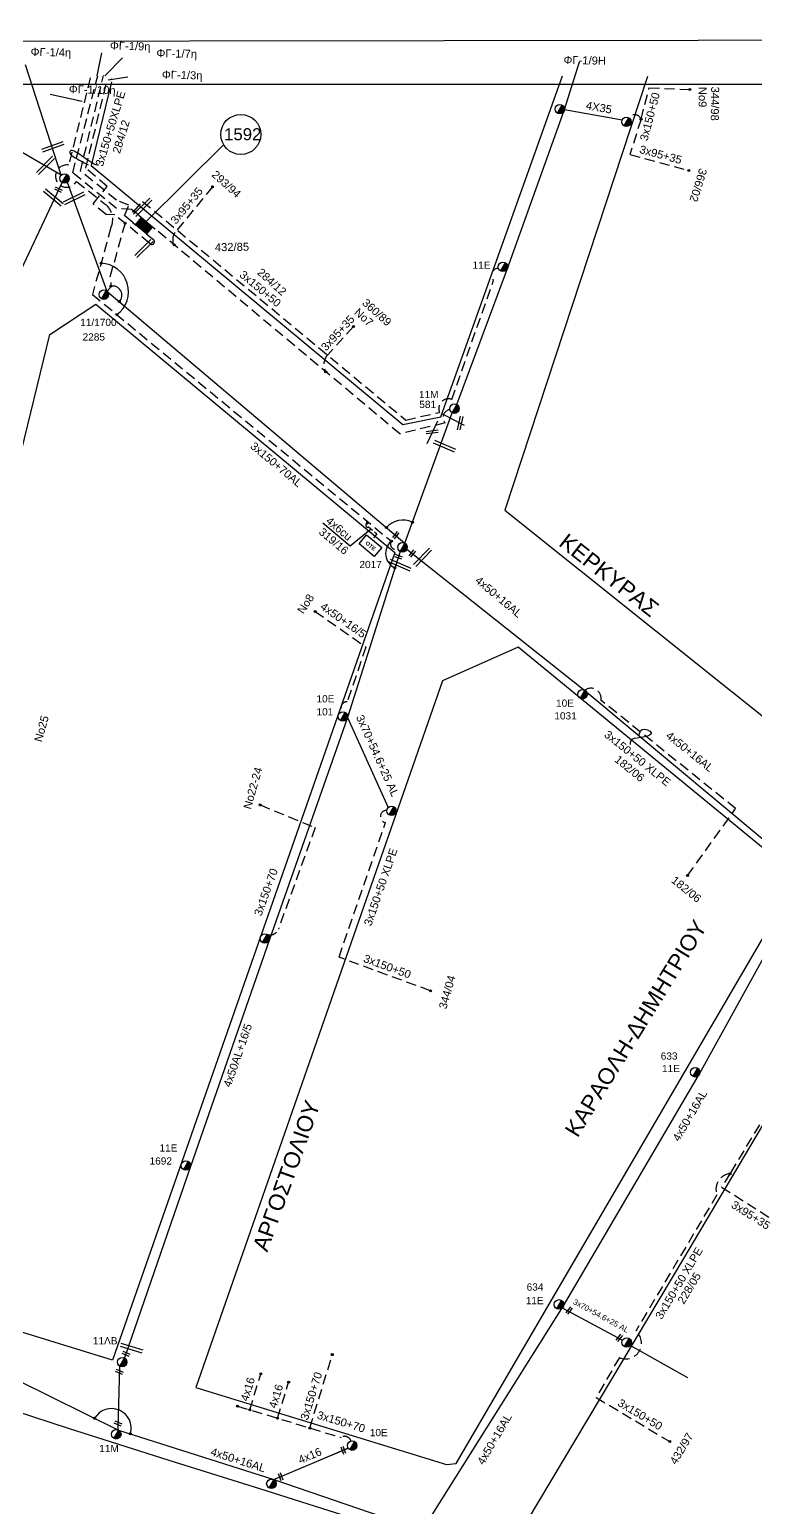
# Model space of a CAD drawing. Header units: millimetres. Extents: x -2591 to -1162, y 241 to 765.
# Drawn here: x -2261.5 to -2170.9, y 580.4 to 765 of the extents above; entities that cross this region are included whole.
import ezdxf
from ezdxf.enums import TextEntityAlignment as Align

# ---------------------------------------------------------------- set-up
doc = ezdxf.new("R2010")
doc.units = ezdxf.units.MM
doc.linetypes.add('DASHED', pattern=[19.05, 12.7, -6.35])
for name, color, linetype in [('3x150+50', 7, 'Continuous'), ('3x150+50 XLPE', 7, 'SYN_LINE'), ('3x150+70', 7, 'Continuous'), ('3x82+57+13_5', 7, 'Continuous'), ('3x95+35', 7, 'Continuous'), ('4x16', 7, 'Continuous'), ('4x25', 7, 'Continuous'), ('4X35', 7, 'DASHED'), ('4x50+16_5', 7, 'Continuous'), ('4x50+16AL', 7, 'Continuous'), ('Link Box 4 Διευθύνσεων', 7, 'Continuous'), ('Pillar OTE', 7, 'Continuous'), ('TEXT ΚΑΛΩΔΙΩΝ', 7, 'Continuous'), ('Άγνωστα', 7, 'Continuous'), ('ΑΓΝΩΣΤΟ ΕΝΑΕΡΙΟ ΚΑΛΩΔΙΟ', 7, 'Continuous'), ('ΑΓΝΩΣΤΟ ΥΠΟΓΕΙΟ ΚΑΛΩΔΙΟ', 7, 'DASHED'), ('Επιγραφές - Σχήματα', 7, 'Continuous'), ('Μηχανική τομή', 7, 'Continuous'), ('Στύλος ΦΜ', 7, 'Continuous'), ('Στύλος ΦΜ @ 1', 7, 'Continuous'), ('Συνδέσεις', 7, 'Continuous'), ('Συνεστραμμένα ΧΤ   3x70+54.6+25 AL', 7, 'SYN_LINE'), ('Τομή', 7, 'Continuous'), ('ΥΠΟΒΑΘΡΟ ΔΕΗ', 7, 'Continuous'), ('Υπόβαθρο ΔΕΗ', 7, 'Continuous'), ('Υπόγεια καλώδια Παροχών ΧΤ   4x6', 7, 'DASHED')]:
    doc.layers.add(name, color=color, linetype=linetype)
doc.styles.add('arial', font='arial.ttf')
doc.styles.get("Standard").update_dxf_attribs({"font": 'arial.ttf'})
doc.linetypes.add('SYN_LINE', pattern='A,0.5,-0.0001,["/\\/\\/\\/",Standard,S=0.1,R=0,X=0,Y=-0.05],-0.25', length=0.7501)
doc.dimstyles.new('ISO-25', dxfattribs={"dimtxt": 2.5, "dimasz": 2.5, "dimexe": 1.25, "dimexo": 0.625, "dimtad": 1, "dimtxsty": 'Standard', "dimcen": 2.5, "dimadec": 0, "dimazin": 0, "dimtfac": 1, "dimtmove": 0, "dimatfit": 3, "dimfxl": 1, "dimarcsym": 0})

# ---------------------------------------------------------------- blocks, each defined once
blk = doc.blocks.new('ΥΠΑΡΧΩΝ ΤΣΙΜΕΝΤΕΝΙΟΣ ΣΤΥΛΟΣ')
at = {"layer": 'Στύλος ΦΜ'}
blk.add_hatch(color=256, dxfattribs=at).paths.add_polyline_path([(-1.29, -2.28, 0.574793), (2.62, 0, 0.268822), (1.3, 2.27)])
blk.add_line((-1.29, -2.28), (1.3, 2.27), dxfattribs=at)
blk.add_circle((0, 0), 2.62, dxfattribs=at)
at = {"layer": 'Στύλος ΦΜ', "flags": 4}
for tag, p in [('ΑΡΙΘΜΟΣ', (-4.68, 8.05)), ('ΤΥΠΟΣ', (-4.91, 3.03))]:
    blk.add_attdef(tag, p, '', height=4, dxfattribs=at)
blk = doc.blocks.new('_ΣΥΝΔΕΣΗ')
at = {"layer": 'Συνδέσεις', "linetype": 'SYN_LINE', "ltscale": 40}
blk.add_hatch(color=256, dxfattribs=at).paths.add_polyline_path([(0.5, -0.01, 1), (-0.5, -0.01, 1)])
at = {"layer": 'Συνδέσεις'}
blk.add_circle((0, -0.01), 0.5, dxfattribs=at)
blk = doc.blocks.new('LINK BOX 4 ΑΝΑΧΩΡΗΣΕΩΝ')
at = {"layer": 'Link Box 4 Διευθύνσεων', "ltscale": 40}
blk.add_hatch(color=256, dxfattribs=at).paths.add_polyline_path([(-3.54, 0), (-3.54, -4.67), (3.54, -4.67), (3.54, 0)])
for p, q in [((-3.54, 0), (-5.33, 0)), ((5.33, 0), (3.54, 0)), ((-3.54, -4.67), (-5.33, -4.67)), ((5.33, -4.67), (3.54, -4.67))]:
    blk.add_line(p, q, dxfattribs=at)
blk.add_lwpolyline([(-3.54, -4.67), (-3.54, 0), (3.54, 0), (3.54, -4.67)], close=True, dxfattribs=at)
blk = doc.blocks.new('ΤΟΜΗ')
at = {"layer": 'Τομή', "ltscale": 40}
for p, q in [((-0.03, -1.92), (-11.4, -1.92)), ((-0.03, -3.42), (-11.4, -3.42))]:
    blk.add_line(p, q, dxfattribs=at)
blk = doc.blocks.new('ΜΗΧΑΝΙΚΗ ΤΟΜΗ')
at = {"layer": 'Μηχανική τομή', "ltscale": 40}
for p, q in [((0, 0.76), (-3.79, 0.76)), ((0, -0.34), (-3.79, -0.34))]:
    blk.add_line(p, q, dxfattribs=at)
blk = doc.blocks.new('τομή_')
at = {"layer": 'Επιγραφές - Σχήματα'}
for p, q in [((-1.29, -0.22), (0.13, 0.75)), ((-1.08, -0.46), (0.34, 0.51)), ((-0.66, 0.62), (-0.29, -0.37))]:
    blk.add_line(p, q, dxfattribs=at)
blk = doc.blocks.new('PILLAR ΟΤΕ')
at = {"layer": 'Pillar OTE', "ltscale": 40}
blk.add_lwpolyline([(-3.31, 2.02), (3.39, 2.02), (3.39, -1.99), (-3.31, -1.99)], close=True, dxfattribs=at)
at = {"layer": 'Pillar OTE', "insert": (-1.81, 0.71), "char_height": 1.3575, "width": 109.961, "attachment_point": 1}
blk.add_mtext('{\\fArial|b1|i0|c161|p34;OTE}', dxfattribs=at)

msp = doc.modelspace()

# ---------------------------------------------------------------- hatches: boundary and pattern name
at = {"layer": 'Pillar OTE', "ltscale": 40}
h = msp.add_hatch(color=256, dxfattribs=at)
h.dxf.hatch_style = 1
h.paths.add_polyline_path([(-2219.406, 703.627), (-2219.519, 703.224), (-2219.133, 703.397)])

# ---------------------------------------------------------------- linework, layer by layer
at = {"layer": '3x150+50', "color": 151, "linetype": 'DASHED', "lineweight": -3, "ltscale": 0.1}
msp.add_lwpolyline([(-2185.208, 753.848), (-2184.19, 757.743), (-2179.113, 757.562)], dxfattribs=at)
msp.add_lwpolyline([(-2248.506, 742.323), (-2247.423, 743.576), (-2214.578, 716.255), (-2210.365, 717.213, -0.6554322), (-2208.833, 718.823), (-2203.618, 733.71, -0.6492437), (-2203.007, 735.232, -2.9288053)], format="xyb", dxfattribs=at)
at = {"layer": '3x150+50', "color": 7, "linetype": 'DASHED', "lineweight": -3, "ltscale": 0.1}
msp.add_lwpolyline([(-2211.485, 644.944), (-2222.907, 649.139)], dxfattribs=at)
at = {"layer": '3x150+50', "color": 1, "linetype": 'DASHED', "lineweight": -3, "ltscale": 0.1}
msp.add_lwpolyline([(-2190.801, 594.144), (-2181.617, 588.633)], dxfattribs=at)
at = {"layer": '3x150+50', "color": 151, "linetype": 'DASHED', "lineweight": -3, "ltscale": 0.1}
msp.add_arc((-2186.021, 753.524), 0.875, 21.75698, 144.66489, dxfattribs=at)
at = {"layer": '3x150+50 XLPE', "color": 1, "linetype": 'DASHED', "lineweight": -3, "ltscale": 0.1}
for points in [[(-2253.979, 758.987), (-2256.641, 748.099, 1.9497567), (-2255.678, 746.049), (-2252.065, 743.199, -0.350564), (-2251.388, 740.294), (-2253.688, 731.941), (-2216.373, 701.117, 0.7581389), (-2215.541, 700.148, 39.3730437)], [(-2158.073, 649.042, 0.7866738), (-2158.732, 649.441), (-2161.095, 645.441), (-2160.632, 644.55), (-2174.104, 622.089)], [(-2174.104, 622.089, 0.489789), (-2175.731, 619.476), (-2185.858, 602.442, -0.8669877), (-2187.904, 599.133), (-2190.801, 594.144)]]:
    msp.add_lwpolyline(points, format="xyb", dxfattribs=at)
at = {"layer": '3x150+50 XLPE', "color": 62, "linetype": 'DASHED', "lineweight": -3, "ltscale": 0.1}
msp.add_lwpolyline([(-2179.391, 659.338), (-2173.401, 667.709), (-2190.207, 681.256, 0.676791), (-2192.205, 682.499, 120.2628307)], format="xyb", dxfattribs=at)
at = {"layer": '3x150+50 XLPE', "color": 7, "linetype": 'DASHED', "lineweight": -3, "ltscale": 0.1}
msp.add_lwpolyline([(-2222.907, 649.139), (-2217.122, 665.958, -0.9320638), (-2216.924, 667.476, 3.0569683)], format="xyb", dxfattribs=at)
at = {"layer": '3x150+70', "color": 1, "linetype": 'DASHED', "lineweight": -3, "ltscale": 0.1}
msp.add_lwpolyline([(-2232.76, 668.164), (-2225.888, 665.333), (-2230.481, 652.634, -0.4212715), (-2231.874, 652.001, 34.5995108)], format="xyb", dxfattribs=at)
at = {"layer": '3x150+70', "color": 30, "linetype": 'DASHED', "lineweight": -3, "ltscale": 0.1}
msp.add_lwpolyline([(-2226.548, 590.323), (-2223.745, 599.488)], dxfattribs=at)
msp.add_lwpolyline([(-2235.573, 593.065), (-2222.654, 589.14, -0.5222628), (-2221.418, 588.691, -9.7962101)], format="xyb", dxfattribs=at)
at = {"layer": '3x82+57+13_5', "color": 1, "linetype": 'Continuous', "lineweight": -3, "ltscale": 0.1}
msp.add_lwpolyline([(-2288.42, 609.903), (-2290.884, 637.809), (-2283.619, 667.321), (-2277.575, 691.72), (-2271.196, 716.722), (-2257.453, 745.922)], dxfattribs=at)
at = {"layer": '3x95+35', "color": 151, "linetype": 'DASHED', "lineweight": -3, "ltscale": 0.1}
msp.add_lwpolyline([(-2185.208, 753.848), (-2186.598, 749.418), (-2179.233, 747.428)], dxfattribs=at)
at = {"layer": '3x95+35', "color": 173, "linetype": 'DASHED', "lineweight": -3, "ltscale": 0.1}
for points in [[(-2238.694, 745.399), (-2243.405, 739.668, 0.2862684), (-2243.473, 738.128, 2.8666969)], [(-2221.099, 727.935), (-2224.316, 724.415, 0.3209615), (-2224.571, 722.288, 4.7100925)]]:
    msp.add_lwpolyline(points, format="xyb", dxfattribs=at)
at = {"layer": '3x95+35', "color": 1, "linetype": 'DASHED', "lineweight": -3, "ltscale": 0.1}
msp.add_lwpolyline([(-2174.104, 622.089), (-2175.155, 620.418), (-2167.249, 615.418)], dxfattribs=at)
at = {"layer": '4x16', "color": 30, "linetype": 'DASHED', "lineweight": -3, "ltscale": 0.1}
for points in [[(-2234.055, 592.604), (-2232.662, 597.092)], [(-2230.587, 591.55), (-2229.194, 596.039)]]:
    msp.add_lwpolyline(points, dxfattribs=at)
at = {"layer": '4x16', "color": 30, "linetype": 'Continuous', "lineweight": -3, "ltscale": 0.1}
msp.add_lwpolyline([(-2231.055, 583.872), (-2221.762, 587.808), (-2226.341, 585.868)], dxfattribs=at)
at = {"layer": '4x25', "color": 5, "linetype": 'SYN_LINE', "lineweight": -3, "ltscale": 10}
msp.add_lwpolyline([(-2186.538, 600.65), (-2179.395, 596.656)], dxfattribs=at)
at = {"layer": '4X35', "color": 151, "linetype": 'Continuous', "lineweight": -3, "ltscale": 0.1}
msp.add_lwpolyline([(-2194.763, 755.071), (-2187.561, 753.768)], dxfattribs=at)
at = {"layer": '4x50+16_5', "color": 1, "linetype": 'Continuous', "lineweight": -3, "ltscale": 0.1}
msp.add_lwpolyline([(-2215.279, 699.839), (-2221.844, 679.11), (-2231.591, 651.366), (-2241.479, 622.876), (-2249.673, 599.072)], dxfattribs=at)
at = {"layer": '4x50+16_5', "color": 7, "linetype": 'DASHED', "lineweight": -3, "ltscale": 0.1}
msp.add_lwpolyline([(-2225.896, 692.349), (-2219.55, 687.899), (-2221.88, 681.057, 0.6965068), (-2222.434, 679.816, -1.997569)], format="xyb", dxfattribs=at)
at = {"layer": '4x50+16AL', "color": 62, "linetype": 'Continuous', "lineweight": -3, "ltscale": 0.1}
msp.add_lwpolyline([(-2214.453, 700.106), (-2192.22, 682.475), (-2164.817, 659.544)], dxfattribs=at)
at = {"layer": '4x50+16AL', "color": 5, "linetype": 'Continuous', "lineweight": -3, "ltscale": 0.1}
msp.add_lwpolyline([(-2212.202, 578.023), (-2194.891, 605.58), (-2177.891, 634.556), (-2164.65, 658.662)], dxfattribs=at)
at = {"layer": '4x50+16AL', "color": 30, "linetype": 'Continuous', "lineweight": -3, "ltscale": 0.1}
for points in [[(-2314.165, 609.952), (-2288.231, 608.748), (-2250.413, 590.052), (-2231.055, 583.872), (-2213.048, 577.714)], [(-2250.477, 590.084), (-2250.256, 598.049)]]:
    msp.add_lwpolyline(points, dxfattribs=at)
at = {"layer": 'Pillar OTE', "ltscale": 40}
msp.add_lwpolyline([(-2219.133, 703.397), (-2219.519, 703.224), (-2219.406, 703.627), (-2219.133, 703.397)], dxfattribs=at)
at = {"layer": 'Άγνωστα', "lineweight": -3, "ltscale": 0.1}
msp.add_lwpolyline([(-1162.289, 242.781), (-2590.8, 240.93), (-2590.808, 763.187), (-1162.297, 765.038)], close=True, dxfattribs=at)
at = {"layer": 'ΑΓΝΩΣΤΟ ΕΝΑΕΡΙΟ ΚΑΛΩΔΙΟ', "color": 151, "linetype": 'Continuous', "lineweight": -3, "ltscale": 0.1}
msp.add_lwpolyline([(-2208.207, 718.186), (-2201.885, 735.181), (-2194.763, 755.071), (-2192.88, 760.989)], dxfattribs=at)
at = {"layer": 'ΑΓΝΩΣΤΟ ΕΝΑΕΡΙΟ ΚΑΛΩΔΙΟ', "color": 62, "linetype": 'Continuous', "lineweight": -3, "ltscale": 0.1}
msp.add_lwpolyline([(-2257.582, 746.847), (-2279.105, 759.348), (-2279.105, 759.348)], dxfattribs=at)
at = {"layer": 'ΑΓΝΩΣΤΟ ΕΝΑΕΡΙΟ ΚΑΛΩΔΙΟ', "color": 133, "linetype": 'Continuous', "lineweight": -3, "ltscale": 0.1}
msp.add_lwpolyline([(-2257.582, 746.847), (-2262.027, 760.628), (-2262.027, 760.628)], dxfattribs=at)
at = {"layer": 'ΑΓΝΩΣΤΟ ΕΝΑΕΡΙΟ ΚΑΛΩΔΙΟ', "color": 2, "linetype": 'Continuous', "lineweight": -3, "ltscale": 0.1}
msp.add_lwpolyline([(-2256.82, 745.955), (-2251.878, 732.371), (-2214.696, 700.862), (-2208.79, 717.163)], dxfattribs=at)
at = {"layer": 'ΑΓΝΩΣΤΟ ΥΠΟΓΕΙΟ ΚΑΛΩΔΙΟ', "color": 151, "linetype": 'DASHED', "lineweight": -3, "ltscale": 0.1}
msp.add_lwpolyline([(-2247.905, 741.831), (-2248.798, 742.562), (-2250.672, 742.665), (-2256.138, 747.147), (-2253.03, 759.254)], dxfattribs=at)
at = {"layer": 'ΑΓΝΩΣΤΟ ΥΠΟΓΕΙΟ ΚΑΛΩΔΙΟ', "color": 173, "linetype": 'DASHED', "lineweight": -3, "ltscale": 0.1}
msp.add_lwpolyline([(-2248.652, 740.934), (-2249.667, 741.778), (-2249.132, 743.088), (-2250.674, 743.726), (-2255.186, 747.358), (-2252.31, 759.284)], dxfattribs=at)
at = {"layer": 'ΑΓΝΩΣΤΟ ΥΠΟΓΕΙΟ ΚΑΛΩΔΙΟ', "color": 2, "linetype": 'DASHED', "lineweight": -3, "ltscale": 0.1}
for points in [[(-2246.604, 739.229), (-2246.078, 738.793, -1.1435278), (-2246.527, 738.32), (-2250.89, 741.887), (-2251.98, 741.937), (-2253.615, 743.273), (-2251.839, 745.44), (-2254.531, 747.721), (-2251.809, 758.837)], [(-2249.617, 740.847), (-2251.561, 733.925, -0.4444738), (-2251.878, 732.371, 45.2393508)]]:
    msp.add_lwpolyline(points, format="xyb", dxfattribs=at)
at = {"layer": 'ΑΓΝΩΣΤΟ ΥΠΟΓΕΙΟ ΚΑΛΩΔΙΟ', "color": 173, "linetype": 'DASHED', "lineweight": -3, "ltscale": 0.1}
msp.add_lwpolyline([(-2209.078, 717.566, 0.5825823), (-2209.674, 715.892), (-2215.298, 714.518), (-2245.858, 740.126)], format="xyb", dxfattribs=at)
at = {"layer": 'Συνεστραμμένα ΧΤ   3x70+54.6+25 AL', "color": 7, "linetype": 'SYN_LINE', "lineweight": -3, "ltscale": 10}
msp.add_lwpolyline([(-2221.844, 679.11), (-2216.767, 667.829)], dxfattribs=at)
at = {"layer": 'Συνεστραμμένα ΧΤ   3x70+54.6+25 AL', "color": 5, "linetype": 'SYN_LINE', "lineweight": -3, "ltscale": 10}
msp.add_lwpolyline([(-2195.033, 605.354), (-2187.516, 601.297)], dxfattribs=at)
at = {"layer": 'ΥΠΟΒΑΘΡΟ ΔΕΗ', "lineweight": -3}
for points in [[(-2251.299, 758.49), (-2253.826, 748.047), (-2214.947, 715.691), (-2210.185, 716.662), (-2195.014, 759.277)], [(-2184.403, 759.168), (-2202.191, 704.985), (-2164.516, 674.839), (-2155.819, 676.151), (-2106.23, 759.515)], [(-2258.99, 726.948), (-2253.252, 730.74), (-2215.92, 699.7), (-2251.172, 598.791), (-2287.518, 610.011), (-2258.99, 726.948)], [(-2221.511, 700.515), (-2224.935, 703.362)], [(-2200.54, 687.879), (-2210, 683.683), (-2240.76, 595.373), (-2209.482, 585.746), (-2208.269, 585.909), (-2186.978, 622.425), (-2165.557, 659.125), (-2200.54, 687.879)], [(-2259.327, 478.638), (-2229.281, 527.991), (-2199.371, 578.768), (-2179.87, 611.507), (-2158.483, 647.593), (-2152.692, 648.863), (-2130.144, 630.23), (-2112.33, 616.183), (-2110.823, 611.148), (-2131.442, 594.02), (-2173.507, 558.474), (-2189.607, 533.064), (-2213.304, 496.073), (-2234.365, 462.958), (-2256.449, 472.75), (-2259.327, 478.638)], [(-2283.668, 591.626), (-2276.608, 596.804), (-2256.723, 590.29), (-2244.149, 586.323), (-2232.847, 582.762), (-2221.693, 579.213), (-2213.631, 577), (-2245.008, 524.878), (-2262.44, 495.736), (-2271.255, 480.703), (-2274.722, 480.703), (-2276.393, 503.92), (-2280.452, 553.624), (-2283.668, 591.626)]]:
    msp.add_lwpolyline(points, dxfattribs=at)
msp.add_lwpolyline([(-2586.401, 249.271), (-1235.778, 249.271), (-1235.778, 758.187), (-2586.401, 758.187)], close=True, dxfattribs=at)
at = {"layer": 'ΥΠΟΒΑΘΡΟ ΔΕΗ', "linetype": 'Continuous', "lineweight": -3, "ltscale": 0.1}
for points in [[(-2208.22, 716.09), (-2210.055, 717.026)], [(-2212.04, 714.838), (-2210.548, 715.015)], [(-2212.018, 714.579), (-2210.527, 714.756)], [(-2210.605, 716.106), (-2211.958, 713.29)]]:
    msp.add_lwpolyline(points, dxfattribs=at)
at = {"layer": 'ΥΠΟΒΑΘΡΟ ΔΕΗ', "lineweight": -3, "ltscale": 0.1}
for centre, radius, start, end in [((-2252.75, 732.295), 3.563, 306.29352, 87.76017), ((-2251.157, 731.851), 1.148, 316.26863, 102.25284), ((-2214.939, 701.012), 2.738, 64.21853, 138.8172), ((-2215.11, 699.592), 1.98, 129.63413, 245.59412), ((-2251.3, 590.304), 2.447, 342.98424, 149.78029)]:
    msp.add_arc(centre, radius, start, end, dxfattribs=at)
at = {"layer": 'ΥΠΟΒΑΘΡΟ ΔΕΗ', "lineweight": -3}
msp.add_open_spline([(-2252.912, 748.111), (-2253.269, 747.973), (-2254.993, 749.281), (-2256.426, 750.155), (-2256.63, 749.617), (-2256.005, 749.043), (-2254.914, 748.512), (-2254.237, 748.134)], degree=3, dxfattribs=at)
msp.add_spline([(-2185.46, 676.868), (-2185.073, 677.595), (-2183.943, 677.178), (-2185.227, 676.575), (-2186.528, 676.126), (-2186.543, 675.724)], degree=3, dxfattribs=at)
at = {"layer": 'Υπόβαθρο ΔΕΗ', "lineweight": -3}
msp.add_lwpolyline([(-2246.961, 741.044), (-2237.31, 750.649)], dxfattribs=at)
msp.add_circle((-2235.164, 751.933), 2.5, dxfattribs=at)
at = {"layer": 'Υπόγεια καλώδια Παροχών ΧΤ   4x6', "color": 1, "linetype": 'DASHED', "ltscale": 0.05}
msp.add_lwpolyline([(-2219.519, 703.224, 0.8290298), (-2219.214, 702.904), (-2218.181, 702.046), (-2218.722, 701.395)], format="xyb", dxfattribs=at)

# ---------------------------------------------------------------- block references
at = {"layer": 'Link Box 4 Διευθύνσεων', "lineweight": -3, "xscale": 0.2499999999999998, "yscale": 0.2499999999999998, "zscale": 0.2499999999999998, "rotation": 140.2313935496613}
msp.add_blockref('LINK BOX 4 ΑΝΑΧΩΡΗΣΕΩΝ', (-2247.628, 740.081), dxfattribs=at)
at = {"layer": 'Pillar OTE', "xscale": 0.365751848120911, "yscale": 0.365751848120911, "zscale": 0.365751848120911, "rotation": 319.9842891039992}
msp.add_blockref('PILLAR ΟΤΕ', (-2219.007, 700.551), dxfattribs=at)
at = {"layer": 'Επιγραφές - Σχήματα', "rotation": 42.80070247681766}
msp.add_blockref('τομή_', (-2207.31, 716.081), dxfattribs=at)
at = {"layer": 'Μηχανική τομή', "lineweight": -3, "xscale": 0.2499999999999677, "yscale": 0.2499999999999677, "zscale": 0.2499999999999677}
for p, rotation in [((-2257.506, 744.769), 334.7349924091038), ((-2215.51, 702.213), 51.39682537482479), ((-2213.443, 699.919), 51.39682537482479), ((-2215.024, 698.959), 341.5328270848547), ((-2193.872, 605.357), 51.39682537482479), ((-2187.604, 601.928), 51.39682537482479), ((-2249.933, 599.835), 156.2943178275487), ((-2250.753, 597.612), 156.2943178275487), ((-2250.933, 591.133), 156.2943178275487), ((-2222.508, 588.026), 110.4715327973414), ((-2230.314, 584.72), 110.4715327973413)]:
    msp.add_blockref('ΜΗΧΑΝΙΚΗ ΤΟΜΗ', p, dxfattribs=dict(at, rotation=rotation))
at = {"layer": 'Στύλος ΦΜ @ 1', "lineweight": -3, "ltscale": 40, "xscale": 0.2249999999999943, "yscale": 0.2249999999999943, "zscale": 0.2249999999999943}
for p in [(-2195.352, 755.098), (-2187.027, 753.519), (-2257.162, 746.434), (-2216.338, 667.426), (-2232.167, 651.49), (-2186.998, 601.017), (-2231.348, 583.361)]:
    msp.add_blockref('ΥΠΑΡΧΩΝ ΤΣΙΜΕΝΤΕΝΙΟΣ ΣΤΥΛΟΣ', p, dxfattribs=at)
at = {"layer": 'Στύλος ΦΜ @ 1', "lineweight": -3, "ltscale": 40}
ref = msp.add_blockref('ΥΠΑΡΧΩΝ ΤΣΙΜΕΝΤΕΝΙΟΣ ΣΤΥΛΟΣ', (-2202.438, 735.384), dxfattribs=dict(at, xscale=0.2249999999999943, yscale=0.2249999999999943, zscale=0.2249999999999943))
ref.add_attrib('ΤΥΠΟΣ', '11E', dxfattribs={"layer": 'Στύλος ΦΜ', "height": 0.9, "flags": 4}).set_placement((-2206.24, 734.882), align=Align.BOTTOM_LEFT)
ref = msp.add_blockref('ΥΠΑΡΧΩΝ ΤΣΙΜΕΝΤΕΝΙΟΣ ΣΤΥΛΟΣ', (-2252.255, 731.919), dxfattribs=dict(at, xscale=0.2249999999999943, yscale=0.2249999999999943, zscale=0.2249999999999943))
ref.add_attrib('ΤΥΠΟΣ', '11/1700', dxfattribs={"layer": 'Στύλος ΦΜ', "height": 0.9, "flags": 4}).set_placement((-2255.215, 727.738), align=Align.BOTTOM_LEFT)
ref.add_attrib('ΑΡΙΘΜΟΣ', '2285', (-2254.915, 726.187), dxfattribs={"layer": 'Στύλος ΦΜ', "height": 0.9, "flags": 4})
ref = msp.add_blockref('ΥΠΑΡΧΩΝ ΤΣΙΜΕΝΤΕΝΙΟΣ ΣΤΥΛΟΣ', (-2208.5, 717.676), dxfattribs=dict(at, xscale=0.2249999999999943, yscale=0.2249999999999943, zscale=0.2249999999999943))
ref.add_attrib('ΤΥΠΟΣ', '11M', dxfattribs={"layer": 'Στύλος ΦΜ', "height": 0.9, "flags": 4}).set_placement((-2212.93, 718.723), align=Align.BOTTOM_LEFT)
ref.add_attrib('ΑΡΙΘΜΟΣ', '581', (-2212.886, 717.758), dxfattribs={"layer": 'Στύλος ΦΜ', "height": 0.9, "flags": 4})
ref = msp.add_blockref('ΥΠΑΡΧΩΝ ΤΣΙΜΕΝΤΕΝΙΟΣ ΣΤΥΛΟΣ', (-2214.988, 700.351), dxfattribs=dict(at, xscale=0.2249999999999943, yscale=0.2249999999999943, zscale=0.2249999999999943))
ref.add_attrib('ΑΡΙΘΜΟΣ', '2017', (-2220.362, 697.754), dxfattribs={"layer": 'Στύλος ΦΜ', "height": 0.9, "flags": 4})
ref = msp.add_blockref('ΥΠΑΡΧΩΝ ΤΣΙΜΕΝΤΕΝΙΟΣ ΣΤΥΛΟΣ', (-2222.422, 679.227), dxfattribs=dict(at, xscale=0.2249999999999943, yscale=0.2249999999999943, zscale=0.2249999999999943))
ref.add_attrib('ΤΥΠΟΣ', '10E', dxfattribs={"layer": 'Στύλος ΦΜ', "height": 0.9, "flags": 4}).set_placement((-2225.719, 680.709), align=Align.BOTTOM_LEFT)
ref.add_attrib('ΑΡΙΘΜΟΣ', '101', (-2225.716, 679.357), dxfattribs={"layer": 'Στύλος ΦΜ', "height": 0.9, "flags": 4})
ref = msp.add_blockref('ΥΠΑΡΧΩΝ ΤΣΙΜΕΝΤΕΝΙΟΣ ΣΤΥΛΟΣ', (-2192.498, 681.988), dxfattribs=dict(at, xscale=0.2249999999999943, yscale=0.2249999999999943, zscale=0.2249999999999943))
ref.add_attrib('ΤΥΠΟΣ', '10E', dxfattribs={"layer": 'Στύλος ΦΜ', "height": 0.9, "flags": 4}).set_placement((-2195.815, 680.17), align=Align.BOTTOM_LEFT)
ref.add_attrib('ΑΡΙΘΜΟΣ', '1031', (-2196.029, 678.848), dxfattribs={"layer": 'Στύλος ΦΜ', "height": 0.9, "flags": 4})
ref = msp.add_blockref('ΥΠΑΡΧΩΝ ΤΣΙΜΕΝΤΕΝΙΟΣ ΣΤΥΛΟΣ', (-2178.442, 634.765), dxfattribs=dict(at, xscale=0.2249999999999943, yscale=0.2249999999999943, zscale=0.2249999999999943))
ref.add_attrib('ΤΥΠΟΣ', '11E', dxfattribs={"layer": 'Στύλος ΦΜ', "height": 0.9, "flags": 4}).set_placement((-2182.587, 634.518), align=Align.BOTTOM_LEFT)
ref.add_attrib('ΑΡΙΘΜΟΣ', '633', (-2182.751, 636.348), dxfattribs={"layer": 'Στύλος ΦΜ', "height": 0.9, "flags": 4})
ref = msp.add_blockref('ΥΠΑΡΧΩΝ ΤΣΙΜΕΝΤΕΝΙΟΣ ΣΤΥΛΟΣ', (-2242.021, 623.108), dxfattribs=dict(at, xscale=0.2249999999999943, yscale=0.2249999999999943, zscale=0.2249999999999943))
ref.add_attrib('ΤΥΠΟΣ', '11E', dxfattribs={"layer": 'Στύλος ΦΜ', "height": 0.9, "flags": 4}).set_placement((-2245.318, 624.589), align=Align.BOTTOM_LEFT)
ref.add_attrib('ΑΡΙΘΜΟΣ', '1692', (-2246.551, 623.237), dxfattribs={"layer": 'Στύλος ΦΜ', "height": 0.9, "flags": 4})
ref = msp.add_blockref('ΥΠΑΡΧΩΝ ΤΣΙΜΕΝΤΕΝΙΟΣ ΣΤΥΛΟΣ', (-2195.447, 605.772), dxfattribs=dict(at, xscale=0.2249999999999943, yscale=0.2249999999999943, zscale=0.2249999999999943))
ref.add_attrib('ΤΥΠΟΣ', '11E', dxfattribs={"layer": 'Στύλος ΦΜ', "height": 0.9, "flags": 4}).set_placement((-2199.593, 605.526), align=Align.BOTTOM_LEFT)
ref.add_attrib('ΑΡΙΘΜΟΣ', '634', (-2199.486, 607.494), dxfattribs={"layer": 'Στύλος ΦΜ', "height": 0.9, "flags": 4})
ref = msp.add_blockref('ΥΠΑΡΧΩΝ ΤΣΙΜΕΝΤΕΝΙΟΣ ΣΤΥΛΟΣ', (-2249.966, 598.561), dxfattribs=dict(at, xscale=0.2249999999999943, yscale=0.2249999999999943, zscale=0.2249999999999943))
ref.add_attrib('ΤΥΠΟΣ', '11ΛB', dxfattribs={"layer": 'Στύλος ΦΜ', "height": 0.9, "flags": 4}).set_placement((-2253.637, 600.505), align=Align.BOTTOM_LEFT)
ref = msp.add_blockref('ΥΠΑΡΧΩΝ ΤΣΙΜΕΝΤΕΝΙΟΣ ΣΤΥΛΟΣ', (-2250.706, 589.541), dxfattribs=dict(at, xscale=0.2249999999999943, yscale=0.2249999999999943, zscale=0.2249999999999943))
ref.add_attrib('ΤΥΠΟΣ', '11M', dxfattribs={"layer": 'Στύλος ΦΜ', "height": 0.9, "flags": 4}).set_placement((-2252.848, 587.048), align=Align.BOTTOM_LEFT)
ref = msp.add_blockref('ΥΠΑΡΧΩΝ ΤΣΙΜΕΝΤΕΝΙΟΣ ΣΤΥΛΟΣ', (-2221.264, 588.122), dxfattribs=dict(at, xscale=0.2249999999999943, yscale=0.2249999999999943, zscale=0.2249999999999943))
ref.add_attrib('ΤΥΠΟΣ', '10E', dxfattribs={"layer": 'Στύλος ΦΜ', "height": 0.9, "flags": 4}).set_placement((-2219.064, 589.035), align=Align.BOTTOM_LEFT)
at = {"layer": 'Συνδέσεις', "lineweight": -3, "xscale": 0.25, "yscale": 0.25, "zscale": 0.25}
for p in [(-2179.112, 757.565), (-2185.207, 753.851), (-2179.232, 747.431), (-2238.694, 745.401), (-2248.505, 742.326), (-2249.616, 740.849), (-2243.472, 738.131), (-2252.61, 735.858), (-2251.4, 732.976), (-2250.327, 731.061), (-2250.64, 729.427), (-2221.098, 727.938), (-2224.57, 722.291), (-2213.747, 703.48), (-2216.999, 702.818), (-2216.373, 701.117), (-2215.928, 697.789), (-2225.896, 692.352), (-2232.759, 668.166), (-2179.39, 659.34), (-2211.485, 644.947), (-2174.103, 622.091), (-2223.744, 599.491), (-2232.661, 597.095), (-2229.193, 596.042), (-2235.572, 593.068), (-2234.054, 592.607), (-2253.414, 591.539), (-2230.586, 591.553), (-2248.959, 589.591), (-2226.547, 590.326), (-2181.616, 588.636)]:
    msp.add_blockref('_ΣΥΝΔΕΣΗ', p, dxfattribs=at)
at = {"layer": 'Τομή', "lineweight": -3}
for p, xscale, yscale, zscale, rotation in [((-2259.723, 749.305), 0.2499999999999997, 0.2499999999999997, 0.2499999999999997, 199.5414955117989), ((-2260.089, 746.588), 0.2499999999999997, 0.2499999999999997, 0.2499999999999997, 225.0741955241444), ((-2260.09, 744.498), 0.2499999999999997, 0.2499999999999997, 0.2499999999999997, 139.9641057035923), ((-2256.939, 742.737), 0.2499999999999997, 0.2499999999999997, 0.2499999999999997, 205.9706708297369), ((-2247.941, 741.354), 0.2499999999999997, 0.2499999999999997, 0.2499999999999997, 225.0741955241444), ((-2247.791, 736.202), 0.2499999999999997, 0.2499999999999997, 0.2499999999999997, 225.0741955241444), ((-2211.34, 712.96), 0.2499999999999997, 0.2499999999999997, 0.2499999999999997, 156.6660961055781), ((-2212.985, 697.607), 0.2499999999999996, 0.2499999999999996, 0.2499999999999996, 226.2045813888162), ((-2216.881, 698.086), 0.2499999999999997, 0.2499999999999997, 0.2499999999999997, 156.6660961055781), ((-2250.389, 600.105), 0.2499999999999997, 0.2499999999999997, 0.2499999999999997, 163.1305733826919)]:
    msp.add_blockref('ΤΟΜΗ', p, dxfattribs=dict(at, xscale=xscale, yscale=yscale, zscale=zscale, rotation=rotation))

# ---------------------------------------------------------------- texts
at = {"layer": 'TEXT ΚΑΛΩΔΙΩΝ', "linetype": 'Continuous', "lineweight": -3, "ltscale": 0.1}
for s, height, rotation, p in [('3x150+50XLPE', 1, 73.06301, (-2251.453, 752.67)), ('3x150+50', 1, 75.36047, (-2184.109, 754.162)), ('4X35', 1, 349.74601, (-2190.455, 755.308)), ('3x95+35', 1, 344.88148, (-2182.745, 749.413)), ('3x95+35', 1, 50.58278, (-2241.922, 743.047)), ('3x150+50', 1, 320.24533, (-2232.729, 732.655)), ('3x95+35', 1, 47.57718, (-2223.067, 727.135)), ('3x150+70AL', 1, 320.24533, (-2230.722, 710.697)), ('4x50+16AL', 1, 320.01597, (-2202.97, 694.156)), ('4x50+16/5', 1, 324.95678, (-2222.377, 691.255)), ('3x70+54.6+25 AL', 1, 294.23185, (-2218.089, 674.318)), ('3x150+50 XLPE', 1, 321.13003, (-2185.644, 673.999)), ('4x50+16AL', 1, 321.32723, (-2179.114, 674.831)), ('3x150+50 XLPE', 1, 71.01977, (-2217.711, 657.924)), ('3x150+70', 1, 70.11677, (-2232.03, 657.274)), ('3x150+50', 1, 339.83299, (-2216.882, 647.992)), ('4x50AL+16/5', 1, 70.85961, (-2235.558, 636.887)), ('4x50+16AL', 1, 59.60108, (-2179.116, 629.349)), ('3x95+35', 1, 327.69031, (-2171.505, 616.926)), ('3x150+50 XLPE', 1, 59.26995, (-2180.473, 608.421)), ('3x70+54.6+25 AL', 0.7, 331.64303, (-2190.199, 604.337)), ('4x16', 1, 72.75818, (-2234.304, 595.175)), ('3x150+70', 1, 72.99528, (-2226.372, 594.319)), ('4x16', 1, 72.75818, (-2230.783, 594.292)), ('3x150+50', 1, 329.03432, (-2185.319, 592.021)), ('3x150+70', 1, 343.10227, (-2222.635, 591.111)), ('4x50+16AL', 1, 59.60108, (-2203.509, 588.938)), ('4x50+16AL', 1, 342.29498, (-2235.493, 586.339)), ('4x16', 1, 22.95375, (-2226.545, 586.868))]:
    msp.add_text(s, height=height, rotation=rotation, dxfattribs=at).set_placement(p, align=Align.MIDDLE_CENTER)
at = {"layer": 'TEXT ΚΑΛΩΔΙΩΝ', "linetype": 'Continuous', "lineweight": -3, "ltscale": 0.1, "char_height": 1, "attachment_point": 1}
for s, gutter_width, heights, insert, rotation in [('284/12', 2.31, [0.73], (-2251.216, 749.761), 73.06301), ('4x6cu', 12.5, [0.118], (-2223.992, 704.266), 320.01597), ('319/16', 12.5, [0.118], (-2224.876, 702.882), 320.01597)]:
    msp.add_mtext_dynamic_manual_height_columns(s, width=1.8, gutter_width=gutter_width, heights=heights, dxfattribs=dict(at, insert=insert, rotation=rotation))
at = {"layer": 'Άγνωστα', "color": 7, "lineweight": -3}
note = msp.add_mtext_dynamic_manual_height_columns('ΦΓ-1/4η\\P', width=1.8, gutter_width=2.31, heights=[0.73, 0], dxfattribs=dict(at, insert=(-2265.5, 762.868), char_height=1, attachment_point=1, rotation=358.67026))
note = msp.add_mtext_dynamic_manual_height_columns('ΦΓ-1/9η\\P', width=1.8, gutter_width=2.31, heights=[0.73, 0], dxfattribs=dict(at, insert=(-2255.599, 763.635), char_height=1, attachment_point=1, rotation=358.67026))
note = msp.add_mtext_dynamic_manual_height_columns('ΦΓ-1/7η\\P', width=1.8, gutter_width=2.31, heights=[0.73, 0], dxfattribs=dict(at, insert=(-2249.795, 762.697), char_height=1, attachment_point=1, rotation=358.67026))
note = msp.add_mtext_dynamic_manual_height_columns('ΦΓ-1/9Η\\P', width=1.8, gutter_width=2.31, heights=[0.73, 0], dxfattribs=dict(at, insert=(-2198.978, 761.847), char_height=1, attachment_point=1, rotation=358.67026))
note = msp.add_mtext_dynamic_manual_height_columns('ΦΓ-1/3η\\P', width=1.8, gutter_width=2.31, heights=[0.73, 0], dxfattribs=dict(at, insert=(-2249.112, 760.011), char_height=1, attachment_point=1, rotation=358.67026))
note = msp.add_mtext_dynamic_manual_height_columns('ΦΓ-1/10η\\P', width=1.8, gutter_width=2.31, heights=[0.73, 0], dxfattribs=dict(at, insert=(-2260.734, 758.187), char_height=1, attachment_point=1, rotation=358.67026))
at = {"layer": 'Άγνωστα', "color": 7, "lineweight": -3, "char_height": 1, "attachment_point": 1}
for s, insert, rotation in [('No9', (-2176.993, 757.875), 269.26667), ('344/98', (-2175.449, 757.907), 269.26667), ('293/94', (-2238.22, 747.53), 318.05551), ('366/02', (-2176.945, 747.488), 252.71646), ('432/85', (-2238.413, 738.337), 1.05504), ('284/12', (-2232.54, 735.313), 318.05551), ('360/89', (-2219.431, 731.506), 318.05551), ('No7', (-2220.425, 730.324), 318.05551), ('No8', (-2228.185, 692.493), 57.01282), ('No25', (-2260.983, 676.224), 74.2574), ('182/06', (-2187.972, 674.448), 321), ('No22-24', (-2234.877, 667.822), 74.2574), ('182/06', (-2180.894, 659.366), 321), ('344/04', (-2210.476, 642.863), 74.2574), ('228/05', (-2180.718, 606.227), 59), ('432/97', (-2181.686, 586.181), 59)]:
    msp.add_mtext_dynamic_manual_height_columns(s, width=1.8, gutter_width=2.31, heights=[0.73], dxfattribs=dict(at, insert=insert, rotation=rotation))
at = {"layer": 'Άγνωστα', "color": 7, "lineweight": -3, "insert": (-2237.255, 752.708), "char_height": 1.5, "width": 4.551914400963142e-14, "attachment_point": 1}
msp.add_mtext('1592', dxfattribs=at)
at = {"layer": 'ΥΠΟΒΑΘΡΟ ΔΕΗ', "lineweight": -3, "ltscale": 40, "char_height": 2, "width": 26.31339, "attachment_point": 1, "style": 'arial'}
for s, insert, rotation in [('ΚΕΡΚΥΡΑΣ', (-2194.374, 702.229), 321.81415), ('ΚΑΡΑΟΛΗ-ΔΗΜΗΤΡΙΟΥ', (-2194.839, 627.547), 58.44754), ('ΑΡΓΟΣΤΟΛΙΟΥ', (-2233.742, 612.898), 70.2829)]:
    msp.add_mtext(s, dxfattribs=dict(at, insert=insert, rotation=rotation))

# ---------------------------------------------------------------- leaders
at = {"layer": 'Επιγραφές - Σχήματα', "ltscale": 40}
for points in [[(-2253.086, 759.266), (-2252.506, 762.129)], [(-2252.121, 759.251), (-2249.949, 761.505)], [(-2251.735, 758.777), (-2249.275, 759.152)], [(-2254.976, 756.053), (-2258.948, 756.923)], [(-2219.018, 702.53), (-2221.511, 700.515)]]:
    msp.add_leader(points, dimstyle='ISO-25', override={"dimasz": 0.5, "dimtad": 0}, dxfattribs=at)

doc.saveas('drawing.dxf')
